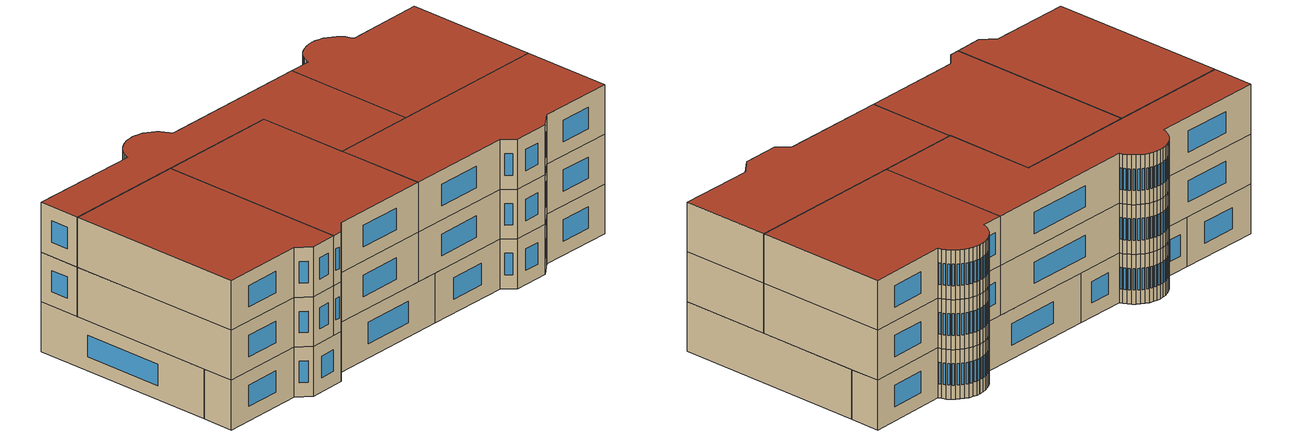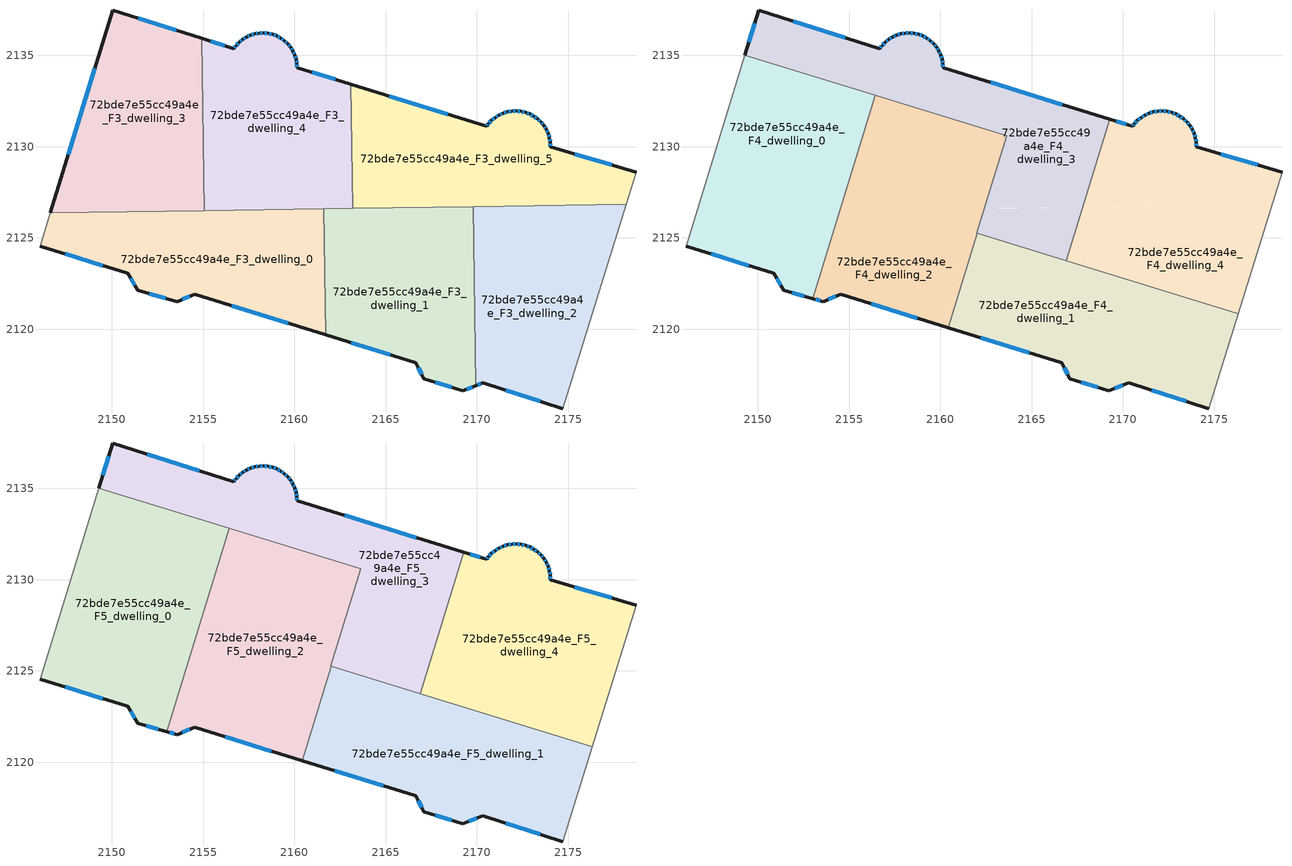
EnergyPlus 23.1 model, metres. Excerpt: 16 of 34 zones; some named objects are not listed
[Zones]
72bde7e55cc49a4e_F3_dwelling_0
 floor to 72bde7e55cc49a4e_F2_dwelling_0 (EU_floor_Construction): 2161.61,2126.6 2161.71,2119.69 2154.53,2121.92 2153.58,2121.51 2151.42,2122.13 2150.87,2123.06 2146.07,2124.55 2146.63,2126.37 z9
 wall outside (EU_wall_Construction): 2146.07,2124.55 2150.87,2123.06 2151.42,2122.13 2153.58,2121.51 2154.53,2121.92 2161.71,2119.69 z9:12
 wall adiabatic (EU_wall_Construction): 2146.63,2126.37 2146.07,2124.55 z9:12
 wall to 72bde7e55cc49a4e_F3_dwelling_1 (EU_wall_Construction): 2161.71,2119.69 2161.61,2126.6 z9:12
 wall to 72bde7e55cc49a4e_F3_dwelling_3 (EU_wall_Construction): 2155.07,2126.5 2146.63,2126.37 z9:12
 wall to 72bde7e55cc49a4e_F3_dwelling_4 (EU_wall_Construction): 2161.61,2126.6 2155.07,2126.5 z9:12
 window (EU_Window_Construction): 2151.03,2122.8 2151.27,2122.4 / 2147.44,2124.13 2149.5,2123.49 / 2156.58,2121.28 2159.66,2120.33 / 2153.85,2121.63 2154.26,2121.81 / 2152.04,2121.96 2152.97,2121.69 z9.86:11.14
72bde7e55cc49a4e_F3_dwelling_1
 floor to 72bde7e55cc49a4e_F2_dwelling_1 (EU_floor_Construction): 2169.78,2126.72 2169.93,2116.91 2169.23,2116.63 2167.09,2117.28 2166.65,2118.15 2161.71,2119.69 2161.61,2126.6 z9
 wall outside (EU_wall_Construction): 2161.71,2119.69 2166.65,2118.15 2167.09,2117.28 2169.23,2116.63 2169.93,2116.91 z9:12
 wall to 72bde7e55cc49a4e_F3_dwelling_2 (EU_wall_Construction): 2169.93,2116.91 2169.78,2126.72 z9:12
 wall to 72bde7e55cc49a4e_F3_dwelling_5 (EU_wall_Construction): 2169.78,2126.72 2163.18,2126.62 z9:12
 wall to 72bde7e55cc49a4e_F3_dwelling_4 (EU_wall_Construction): 2163.18,2126.62 2161.61,2126.6 z9:12
 window (EU_Window_Construction): 2163.12,2119.25 2165.24,2118.59 / 2169.43,2116.71 2169.73,2116.83 / 2167.7,2117.09 2168.62,2116.82 / 2166.78,2117.9 2166.97,2117.53 z9.86:11.14
72bde7e55cc49a4e_F3_dwelling_2
 floor to 72bde7e55cc49a4e_F2_dwelling_2 (EU_floor_Construction): 2178.16,2126.84 2174.71,2115.64 2170.31,2117.06 2169.93,2116.91 2169.78,2126.72 z9
 wall outside (EU_wall_Construction): 2169.93,2116.91 2170.31,2117.06 2174.71,2115.64 z9:12
 wall adiabatic (EU_wall_Construction): 2174.71,2115.64 2178.16,2126.84 z9:12
 wall to 72bde7e55cc49a4e_F3_dwelling_5 (EU_wall_Construction): 2178.16,2126.84 2169.78,2126.72 z9:12
 window (EU_Window_Construction): 2171.57,2116.66 2173.45,2116.05 / 2170.04,2116.95 2170.2,2117.02 z9.86:11.14
72bde7e55cc49a4e_F3_dwelling_3
 floor to 72bde7e55cc49a4e_F2_dwelling_3 (EU_floor_Construction): 2154.93,2135.92 2155.07,2126.5 2146.63,2126.37 2150.06,2137.47 z9
 wall outside (EU_wall_Construction): 2154.93,2135.92 2150.06,2137.47 2146.63,2126.37 z9:12
 wall to 72bde7e55cc49a4e_F3_dwelling_4 (EU_wall_Construction): 2155.07,2126.5 2154.93,2135.92 z9:12
 window (EU_Window_Construction): 2149.08,2134.3 2147.61,2129.54 / 2153.54,2136.37 2151.45,2137.03 z9.86:11.14
72bde7e55cc49a4e_F3_dwelling_4
 floor to 72bde7e55cc49a4e_F2_dwelling_4 (EU_floor_Construction): 2163.08,2133.42 2163.18,2126.62 2155.07,2126.5 2154.93,2135.92 2156.68,2135.37 2156.8,2135.54 2156.97,2135.72 2157.16,2135.87 2157.37,2136 2157.6,2136.11 2157.83,2136.18 2158.07,2136.22 2158.32,2136.23 2158.57,2136.2 2158.8,2136.15 2159.04,2136.06 2159.25,2135.95 2159.45,2135.8 2159.63,2135.64 2159.79,2135.45 2159.92,2135.24 2160.02,2135.01 2160.09,2134.78 2160.14,2134.54 2160.15,2134.33 z9
 wall outside (EU_wall_Construction): 2163.08,2133.42 2160.15,2134.33 2160.14,2134.54 2160.09,2134.78 2160.02,2135.01 2159.92,2135.24 2159.79,2135.45 2159.63,2135.64 2159.45,2135.8 2159.25,2135.95 2159.04,2136.06 2158.8,2136.15 2158.57,2136.2 2158.32,2136.23 2158.07,2136.22 2157.83,2136.18 2157.6,2136.11 2157.37,2136 2157.16,2135.87 2156.97,2135.72 2156.8,2135.54 2156.68,2135.37 2154.93,2135.92 z9:12
 wall to 72bde7e55cc49a4e_F3_dwelling_5 (EU_wall_Construction): 2163.18,2126.62 2163.08,2133.42 z9:12
 window (EU_Window_Construction): 2156.77,2135.49 2156.72,2135.42 / 2156.92,2135.67 2156.85,2135.59 / 2157.11,2135.83 2157.03,2135.76 / 2157.31,2135.97 2157.22,2135.91 / 2157.53,2136.08 2157.44,2136.03 / 2157.76,2136.16 2157.66,2136.13 / 2158,2136.21 2157.9,2136.19 / 2158.25,2136.23 2158.14,2136.22 / 2158.49,2136.21 2158.39,2136.22 / 2158.74,2136.16 2158.63,2136.19 / 2158.97,2136.09 2158.87,2136.12 / 2159.19,2135.98 2159.1,2136.03 / 2159.4,2135.84 2159.31,2135.91 / 2159.58,2135.68 2159.51,2135.76 / 2159.75,2135.5 2159.68,2135.58 / 2159.88,2135.3 2159.83,2135.39 / 2159.99,2135.08 2159.95,2135.17 / 2160.07,2134.85 2160.04,2134.95 / 2160.12,2134.6 2160.11,2134.71 / 2160.14,2134.39 2160.14,2134.48 / 2162.24,2133.68 2160.99,2134.07 / 2156.18,2135.53 2155.43,2135.76 z9.86:11.14
72bde7e55cc49a4e_F3_dwelling_5
 floor to 72bde7e55cc49a4e_F2_dwelling_5 (EU_floor_Construction): 2178.71,2128.61 2178.16,2126.84 2163.18,2126.62 2163.08,2133.42 2170.52,2131.12 2170.62,2131.25 2170.79,2131.44 2170.99,2131.59 2171.2,2131.73 2171.43,2131.83 2171.67,2131.91 2171.91,2131.95 2172.16,2131.96 2172.41,2131.93 2172.66,2131.88 2172.69,2131.86 2172.89,2131.79 2173.11,2131.67 2173.32,2131.53 2173.5,2131.35 2173.66,2131.16 2173.79,2130.95 2173.9,2130.72 2173.97,2130.48 2174.01,2130.23 2174.02,2129.99 z9
 wall outside (EU_wall_Construction): 2178.71,2128.61 2174.02,2129.99 2174.01,2130.23 2173.97,2130.48 2173.9,2130.72 2173.79,2130.95 2173.66,2131.16 2173.5,2131.35 2173.32,2131.53 2173.11,2131.67 2172.89,2131.79 2172.69,2131.86 2172.66,2131.88 2172.41,2131.93 2172.16,2131.96 2171.91,2131.95 2171.67,2131.91 2171.43,2131.83 2171.2,2131.73 2170.99,2131.59 2170.79,2131.44 2170.62,2131.25 2170.52,2131.12 2163.08,2133.42 z9:12
 wall adiabatic (EU_wall_Construction): 2178.16,2126.84 2178.71,2128.61 z9:12
 window (EU_Window_Construction): 2171.36,2131.8 2171.27,2131.76 / 2171.6,2131.88 2171.5,2131.85 / 2171.84,2131.93 2171.74,2131.92 / 2172.09,2131.95 2171.99,2131.95 / 2172.34,2131.94 2172.24,2131.95 / 2172.59,2131.89 2172.48,2131.92 / 2172.84,2131.81 2172.75,2131.84 / 2173.05,2131.7 2172.96,2131.75 / 2173.26,2131.57 2173.17,2131.63 / 2173.45,2131.4 2173.37,2131.48 / 2173.61,2131.22 2173.55,2131.3 / 2173.76,2131.01 2173.7,2131.1 / 2173.87,2130.79 2173.82,2130.88 / 2173.95,2130.55 2173.92,2130.65 / 2174,2130.3 2173.98,2130.41 / 2174.02,2130.06 2174.01,2130.16 / 2177.37,2129 2175.36,2129.59 / 2168.4,2131.77 2165.21,2132.76 / 2170.59,2131.21 2170.55,2131.16 / 2170.75,2131.38 2170.67,2131.31 / 2170.93,2131.55 2170.85,2131.48 / 2171.14,2131.69 2171.05,2131.63 z9.86:11.14
72bde7e55cc49a4e_F4_dwelling_0
 floor to 72bde7e55cc49a4e_F3_dwelling_3 (EU_floor_Construction): 2154.97,2133.26 2155.04,2128.27 2154.49,2126.49 2146.63,2126.37 2149.3,2135.01 z12
 floor to 72bde7e55cc49a4e_F3_dwelling_0 (EU_floor_Construction): 2154.49,2126.49 2153.01,2121.68 2151.42,2122.13 2150.87,2123.06 2146.07,2124.55 2146.63,2126.37 z12
 floor to 72bde7e55cc49a4e_F3_dwelling_4 (EU_floor_Construction): 2156.44,2132.81 2155.04,2128.27 2154.97,2133.26 z12
 wall outside (EU_wall_Construction): 2146.07,2124.55 2150.87,2123.06 2151.42,2122.13 2153.01,2121.68 z12:15
 wall adiabatic (EU_wall_Construction): 2149.3,2135.01 2146.07,2124.55 z12:15
 wall to 72bde7e55cc49a4e_F4_dwelling_2 (EU_wall_Construction): 2153.01,2121.68 2156.44,2132.81 z12:15
 wall to 72bde7e55cc49a4e_F4_dwelling_3 (EU_wall_Construction): 2156.44,2132.81 2149.3,2135.01 z12:15
 window (EU_Window_Construction): 2147.44,2124.13 2149.5,2123.49 / 2151.88,2122 2152.56,2121.81 / 2151.03,2122.8 2151.27,2122.4 z12.86:14.14
72bde7e55cc49a4e_F4_dwelling_1
 floor to 72bde7e55cc49a4e_F3_dwelling_1 (EU_floor_Construction): 2169.84,2122.86 2169.93,2116.91 2169.23,2116.63 2167.09,2117.28 2166.65,2118.15 2161.71,2119.69 2161.65,2124.06 2162.02,2125.27 z12
 floor to 72bde7e55cc49a4e_F3_dwelling_0 (EU_floor_Construction): 2161.65,2124.06 2161.71,2119.69 2160.42,2120.09 z12
 floor to 72bde7e55cc49a4e_F3_dwelling_2 (EU_floor_Construction): 2176.32,2120.86 2174.71,2115.64 2170.31,2117.06 2169.93,2116.91 2169.84,2122.86 z12
 wall outside (EU_wall_Construction): 2160.42,2120.09 2166.65,2118.15 2167.09,2117.28 2169.23,2116.63 2170.31,2117.06 2174.71,2115.64 z12:15
 wall to 72bde7e55cc49a4e_F4_dwelling_2 (EU_wall_Construction): 2162.02,2125.27 2160.42,2120.09 z12:15
 wall adiabatic (EU_wall_Construction): 2174.71,2115.64 2176.32,2120.86 z12:15
 wall to 72bde7e55cc49a4e_F4_dwelling_4 (EU_wall_Construction): 2176.32,2120.86 2166.9,2123.76 z12:15
 wall to 72bde7e55cc49a4e_F4_dwelling_3 (EU_wall_Construction): 2166.9,2123.76 2162.02,2125.27 z12:15
 window (EU_Window_Construction): 2171.57,2116.66 2173.45,2116.05 / 2169.54,2116.76 2170,2116.94 / 2167.7,2117.09 2168.62,2116.82 / 2166.78,2117.9 2166.97,2117.53 / 2162.2,2119.54 2164.87,2118.71 z12.86:14.14
72bde7e55cc49a4e_F4_dwelling_2
 floor to 72bde7e55cc49a4e_F3_dwelling_0 (EU_floor_Construction): 2161.61,2126.6 2161.65,2124.06 2160.42,2120.09 2154.53,2121.92 2153.58,2121.51 2153.01,2121.68 2154.49,2126.49 z12
 floor to 72bde7e55cc49a4e_F3_dwelling_4 (EU_floor_Construction): 2163.12,2130.74 2163.15,2129.04 2162.4,2126.61 2155.07,2126.5 2155.04,2128.27 2156.44,2132.81 z12
 floor to 72bde7e55cc49a4e_F3_dwelling_3 (EU_floor_Construction): 2155.04,2128.27 2155.07,2126.5 2154.49,2126.49 z12
 floor to 72bde7e55cc49a4e_F3_dwelling_5 (EU_floor_Construction): 2163.63,2130.59 2163.15,2129.04 2163.12,2130.74 z12
 floor to 72bde7e55cc49a4e_F3_dwelling_1 (EU_floor_Construction): 2162.4,2126.61 2161.99,2125.28 2162.02,2125.27 2161.65,2124.06 2161.61,2126.6 z12
 wall outside (EU_wall_Construction): 2153.01,2121.68 2153.58,2121.51 2154.53,2121.92 2160.42,2120.09 z12:15
 wall to 72bde7e55cc49a4e_F4_dwelling_3 (EU_wall_Construction): 2162.02,2125.27 2161.99,2125.28 2163.63,2130.59 2156.44,2132.81 z12:15
 window (EU_Window_Construction): 2153.85,2121.63 2154.26,2121.81 / 2153.17,2121.63 2153.42,2121.56 / 2156.21,2121.4 2158.74,2120.61 z12.86:14.14
72bde7e55cc49a4e_F4_dwelling_3
 floor to 72bde7e55cc49a4e_F3_dwelling_5 (EU_floor_Construction): 2169.28,2131.5 2167.8,2126.69 2163.18,2126.62 2163.15,2129.04 2163.63,2130.59 2163.12,2130.74 2163.08,2133.42 z12
 floor to 72bde7e55cc49a4e_F3_dwelling_3 (EU_floor_Construction): 2154.93,2135.92 2154.97,2133.26 2149.3,2135.01 2150.06,2137.47 z12
 floor to 72bde7e55cc49a4e_F3_dwelling_1 (EU_floor_Construction): 2167.8,2126.69 2166.9,2123.76 2161.99,2125.28 2162.4,2126.61 z12
 floor to 72bde7e55cc49a4e_F3_dwelling_4 (EU_floor_Construction): 2163.08,2133.42 2163.12,2130.74 2154.97,2133.26 2154.93,2135.92 2156.68,2135.37 2156.8,2135.54 2156.97,2135.72 2157.16,2135.87 2157.37,2136 2157.6,2136.11 2157.83,2136.18 2158.07,2136.22 2158.32,2136.23 2158.57,2136.2 2158.8,2136.15 2159.04,2136.06 2159.25,2135.95 2159.45,2135.8 2159.63,2135.64 2159.79,2135.45 2159.92,2135.24 2160.02,2135.01 2160.09,2134.78 2160.14,2134.54 2160.15,2134.33 z12; 2163.15,2129.04 2163.18,2126.62 2162.4,2126.61 z12
 wall outside (EU_wall_Construction): 2169.28,2131.5 2160.15,2134.33 2160.14,2134.54 2160.09,2134.78 2160.02,2135.01 2159.92,2135.24 2159.79,2135.45 2159.63,2135.64 2159.45,2135.8 2159.25,2135.95 2159.04,2136.06 2158.8,2136.15 2158.57,2136.2 2158.32,2136.23 2158.07,2136.22 2157.83,2136.18 2157.6,2136.11 2157.37,2136 2157.16,2135.87 2156.97,2135.72 2156.8,2135.54 2156.68,2135.37 2150.06,2137.47 2149.3,2135.01 z12:15
 wall to 72bde7e55cc49a4e_F4_dwelling_4 (EU_wall_Construction): 2166.9,2123.76 2169.28,2131.5 z12:15
 window (EU_Window_Construction): 2149.84,2136.77 2149.51,2135.71 / 2154.79,2135.97 2151.95,2136.87 / 2156.77,2135.49 2156.72,2135.42 / 2156.92,2135.67 2156.85,2135.59 / 2157.11,2135.83 2157.03,2135.76 / 2157.31,2135.97 2157.22,2135.91 / 2157.53,2136.08 2157.44,2136.03 / 2157.76,2136.16 2157.66,2136.13 / 2158,2136.21 2157.9,2136.19 / 2158.25,2136.23 2158.14,2136.22 / 2158.49,2136.21 2158.39,2136.22 / 2158.74,2136.16 2158.63,2136.19 / 2158.97,2136.09 2158.87,2136.12 / 2159.19,2135.98 2159.1,2136.03 / 2159.4,2135.84 2159.31,2135.91 / 2159.58,2135.68 2159.51,2135.76 / 2159.75,2135.5 2159.68,2135.58 / 2159.88,2135.3 2159.83,2135.39 / 2159.99,2135.08 2159.95,2135.17 / 2160.07,2134.85 2160.04,2134.95 / 2160.12,2134.6 2160.11,2134.71 / 2160.14,2134.39 2160.14,2134.48 / 2166.67,2132.31 2162.76,2133.52 z12.86:14.14
72bde7e55cc49a4e_F4_dwelling_4
 floor to 72bde7e55cc49a4e_F3_dwelling_2 (EU_floor_Construction): 2178.16,2126.84 2176.32,2120.86 2169.84,2122.86 2169.78,2126.72 z12
 floor to 72bde7e55cc49a4e_F3_dwelling_5 (EU_floor_Construction): 2178.71,2128.61 2178.16,2126.84 2167.8,2126.69 2169.28,2131.5 2170.52,2131.12 2170.62,2131.25 2170.79,2131.44 2170.99,2131.59 2171.2,2131.73 2171.43,2131.83 2171.67,2131.91 2171.91,2131.95 2172.16,2131.96 2172.41,2131.93 2172.66,2131.88 2172.69,2131.86 2172.89,2131.79 2173.11,2131.67 2173.32,2131.53 2173.5,2131.35 2173.66,2131.16 2173.79,2130.95 2173.9,2130.72 2173.97,2130.48 2174.01,2130.23 2174.02,2129.99 z12
 floor to 72bde7e55cc49a4e_F3_dwelling_1 (EU_floor_Construction): 2169.78,2126.72 2169.84,2122.86 2166.9,2123.76 2167.8,2126.69 z12
 wall outside (EU_wall_Construction): 2178.71,2128.61 2174.02,2129.99 2174.01,2130.23 2173.97,2130.48 2173.9,2130.72 2173.79,2130.95 2173.66,2131.16 2173.5,2131.35 2173.32,2131.53 2173.11,2131.67 2172.89,2131.79 2172.69,2131.86 2172.66,2131.88 2172.41,2131.93 2172.16,2131.96 2171.91,2131.95 2171.67,2131.91 2171.43,2131.83 2171.2,2131.73 2170.99,2131.59 2170.79,2131.44 2170.62,2131.25 2170.52,2131.12 2169.28,2131.5 z12:15
 wall adiabatic (EU_wall_Construction): 2176.32,2120.86 2178.71,2128.61 z12:15
 window (EU_Window_Construction): 2170.17,2131.23 2169.64,2131.39 / 2170.59,2131.21 2170.55,2131.16 / 2170.75,2131.38 2170.67,2131.31 / 2170.93,2131.55 2170.85,2131.48 / 2171.14,2131.69 2171.05,2131.63 / 2171.36,2131.8 2171.27,2131.76 / 2171.6,2131.88 2171.5,2131.85 / 2171.84,2131.93 2171.74,2131.92 / 2172.09,2131.95 2171.99,2131.95 / 2172.34,2131.94 2172.24,2131.95 / 2172.59,2131.89 2172.48,2131.92 / 2172.84,2131.81 2172.75,2131.84 / 2173.05,2131.7 2172.96,2131.75 / 2173.26,2131.57 2173.17,2131.63 / 2173.45,2131.4 2173.37,2131.48 / 2173.61,2131.22 2173.55,2131.3 / 2173.76,2131.01 2173.7,2131.1 / 2173.87,2130.79 2173.82,2130.88 / 2173.95,2130.55 2173.92,2130.65 / 2174,2130.3 2173.98,2130.41 / 2174.02,2130.06 2174.01,2130.16 / 2177.37,2129 2175.36,2129.59 z12.86:14.14
72bde7e55cc49a4e_F5_dwelling_0
 floor to 72bde7e55cc49a4e_F4_dwelling_0 (EU_floor_Construction): 2156.44,2132.81 2153.01,2121.68 2151.42,2122.13 2150.87,2123.06 2146.07,2124.55 2149.3,2135.01 z15
 wall outside (EU_wall_Construction): 2146.07,2124.55 2150.87,2123.06 2151.42,2122.13 2153.01,2121.68 z15:18
 wall adiabatic (EU_wall_Construction): 2149.3,2135.01 2146.07,2124.55 z15:18
 wall to 72bde7e55cc49a4e_F5_dwelling_2 (EU_wall_Construction): 2153.01,2121.68 2156.44,2132.81 z15:18
 wall to 72bde7e55cc49a4e_F5_dwelling_3 (EU_wall_Construction): 2156.44,2132.81 2149.3,2135.01 z15:18
 window (EU_Window_Construction): 2147.44,2124.13 2149.5,2123.49 / 2151.88,2122 2152.56,2121.81 / 2151.03,2122.8 2151.27,2122.4 z15.86:17.14
 roof outside (EU_roof_Construction): 2153.01,2121.68 2156.44,2132.81 2149.3,2135.01 2146.07,2124.55 2150.87,2123.06 2151.42,2122.13 z18
72bde7e55cc49a4e_F5_dwelling_1
 floor to 72bde7e55cc49a4e_F4_dwelling_1 (EU_floor_Construction): 2176.32,2120.86 2174.71,2115.64 2170.31,2117.06 2169.23,2116.63 2167.09,2117.28 2166.65,2118.15 2160.42,2120.09 2162.02,2125.27 z15
 wall outside (EU_wall_Construction): 2160.42,2120.09 2166.65,2118.15 2167.09,2117.28 2169.23,2116.63 2170.31,2117.06 2174.71,2115.64 z15:18
 wall to 72bde7e55cc49a4e_F5_dwelling_2 (EU_wall_Construction): 2162.02,2125.27 2160.42,2120.09 z15:18
 wall adiabatic (EU_wall_Construction): 2174.71,2115.64 2176.32,2120.86 z15:18
 wall to 72bde7e55cc49a4e_F5_dwelling_4 (EU_wall_Construction): 2176.32,2120.86 2166.9,2123.76 z15:18
 wall to 72bde7e55cc49a4e_F5_dwelling_3 (EU_wall_Construction): 2166.9,2123.76 2162.02,2125.27 z15:18
 window (EU_Window_Construction): 2171.57,2116.66 2173.45,2116.05 / 2169.54,2116.76 2170,2116.94 / 2167.7,2117.09 2168.62,2116.82 / 2166.78,2117.9 2166.97,2117.53 / 2162.2,2119.54 2164.87,2118.71 z15.86:17.14
 roof outside (EU_roof_Construction): 2174.71,2115.64 2176.32,2120.86 2162.02,2125.27 2160.42,2120.09 2166.65,2118.15 2167.09,2117.28 2169.23,2116.63 2170.31,2117.06 z18
72bde7e55cc49a4e_F5_dwelling_2
 floor to 72bde7e55cc49a4e_F4_dwelling_2 (EU_floor_Construction): 2163.63,2130.59 2161.99,2125.28 2162.02,2125.27 2160.42,2120.09 2154.53,2121.92 2153.58,2121.51 2153.01,2121.68 2156.44,2132.81 z15
 wall outside (EU_wall_Construction): 2153.01,2121.68 2153.58,2121.51 2154.53,2121.92 2160.42,2120.09 z15:18
 wall to 72bde7e55cc49a4e_F5_dwelling_3 (EU_wall_Construction): 2162.02,2125.27 2161.99,2125.28 2163.63,2130.59 2156.44,2132.81 z15:18
 window (EU_Window_Construction): 2153.85,2121.63 2154.26,2121.81 / 2153.17,2121.63 2153.42,2121.56 / 2156.21,2121.4 2158.74,2120.61 z15.86:17.14
 roof outside (EU_roof_Construction): 2160.42,2120.09 2162.02,2125.27 2161.99,2125.28 2163.63,2130.59 2156.44,2132.81 2153.01,2121.68 2153.58,2121.51 2154.53,2121.92 z18
72bde7e55cc49a4e_F5_dwelling_3
 floor to 72bde7e55cc49a4e_F4_dwelling_3 (EU_floor_Construction): 2169.28,2131.5 2166.9,2123.76 2161.99,2125.28 2163.63,2130.59 2149.3,2135.01 2150.06,2137.47 2156.68,2135.37 2156.8,2135.54 2156.97,2135.72 2157.16,2135.87 2157.37,2136 2157.6,2136.11 2157.83,2136.18 2158.07,2136.22 2158.32,2136.23 2158.57,2136.2 2158.8,2136.15 2159.04,2136.06 2159.25,2135.95 2159.45,2135.8 2159.63,2135.64 2159.79,2135.45 2159.92,2135.24 2160.02,2135.01 2160.09,2134.78 2160.14,2134.54 2160.15,2134.33 z15
 wall outside (EU_wall_Construction): 2169.28,2131.5 2160.15,2134.33 2160.14,2134.54 2160.09,2134.78 2160.02,2135.01 2159.92,2135.24 2159.79,2135.45 2159.63,2135.64 2159.45,2135.8 2159.25,2135.95 2159.04,2136.06 2158.8,2136.15 2158.57,2136.2 2158.32,2136.23 2158.07,2136.22 2157.83,2136.18 2157.6,2136.11 2157.37,2136 2157.16,2135.87 2156.97,2135.72 2156.8,2135.54 2156.68,2135.37 2150.06,2137.47 2149.3,2135.01 z15:18
 wall to 72bde7e55cc49a4e_F5_dwelling_4 (EU_wall_Construction): 2166.9,2123.76 2169.28,2131.5 z15:18
 window (EU_Window_Construction): 2149.84,2136.77 2149.51,2135.71 / 2154.79,2135.97 2151.95,2136.87 / 2156.77,2135.49 2156.72,2135.42 / 2156.92,2135.67 2156.85,2135.59 / 2157.11,2135.83 2157.03,2135.76 / 2157.31,2135.97 2157.22,2135.91 / 2157.53,2136.08 2157.44,2136.03 / 2157.76,2136.16 2157.66,2136.13 / 2158,2136.21 2157.9,2136.19 / 2158.25,2136.23 2158.14,2136.22 / 2158.49,2136.21 2158.39,2136.22 / 2158.74,2136.16 2158.63,2136.19 / 2158.97,2136.09 2158.87,2136.12 / 2159.19,2135.98 2159.1,2136.03 / 2159.4,2135.84 2159.31,2135.91 / 2159.58,2135.68 2159.51,2135.76 / 2159.75,2135.5 2159.68,2135.58 / 2159.88,2135.3 2159.83,2135.39 / 2159.99,2135.08 2159.95,2135.17 / 2160.07,2134.85 2160.04,2134.95 / 2160.12,2134.6 2160.11,2134.71 / 2160.14,2134.39 2160.14,2134.48 / 2166.67,2132.31 2162.76,2133.52 z15.86:17.14
 roof outside (EU_roof_Construction): 2166.9,2123.76 2169.28,2131.5 2160.15,2134.33 2160.14,2134.54 2160.09,2134.78 2160.02,2135.01 2159.92,2135.24 2159.79,2135.45 2159.63,2135.64 2159.45,2135.8 2159.25,2135.95 2159.04,2136.06 2158.8,2136.15 2158.57,2136.2 2158.32,2136.23 2158.07,2136.22 2157.83,2136.18 2157.6,2136.11 2157.37,2136 2157.16,2135.87 2156.97,2135.72 2156.8,2135.54 2156.68,2135.37 2150.06,2137.47 2149.3,2135.01 2163.63,2130.59 2161.99,2125.28 z18
72bde7e55cc49a4e_F5_dwelling_4
 floor to 72bde7e55cc49a4e_F4_dwelling_4 (EU_floor_Construction): 2178.71,2128.61 2176.32,2120.86 2166.9,2123.76 2169.28,2131.5 2170.52,2131.12 2170.62,2131.25 2170.79,2131.44 2170.99,2131.59 2171.2,2131.73 2171.43,2131.83 2171.67,2131.91 2171.91,2131.95 2172.16,2131.96 2172.41,2131.93 2172.66,2131.88 2172.69,2131.86 2172.89,2131.79 2173.11,2131.67 2173.32,2131.53 2173.5,2131.35 2173.66,2131.16 2173.79,2130.95 2173.9,2130.72 2173.97,2130.48 2174.01,2130.23 2174.02,2129.99 z15
 wall outside (EU_wall_Construction): 2178.71,2128.61 2174.02,2129.99 2174.01,2130.23 2173.97,2130.48 2173.9,2130.72 2173.79,2130.95 2173.66,2131.16 2173.5,2131.35 2173.32,2131.53 2173.11,2131.67 2172.89,2131.79 2172.69,2131.86 2172.66,2131.88 2172.41,2131.93 2172.16,2131.96 2171.91,2131.95 2171.67,2131.91 2171.43,2131.83 2171.2,2131.73 2170.99,2131.59 2170.79,2131.44 2170.62,2131.25 2170.52,2131.12 2169.28,2131.5 z15:18
 wall adiabatic (EU_wall_Construction): 2176.32,2120.86 2178.71,2128.61 z15:18
 window (EU_Window_Construction): 2170.17,2131.23 2169.64,2131.39 / 2170.59,2131.21 2170.55,2131.16 / 2170.75,2131.38 2170.67,2131.31 / 2170.93,2131.55 2170.85,2131.48 / 2171.14,2131.69 2171.05,2131.63 / 2171.36,2131.8 2171.27,2131.76 / 2171.6,2131.88 2171.5,2131.85 / 2171.84,2131.93 2171.74,2131.92 / 2172.09,2131.95 2171.99,2131.95 / 2172.34,2131.94 2172.24,2131.95 / 2172.59,2131.89 2172.48,2131.92 / 2172.84,2131.81 2172.75,2131.84 / 2173.05,2131.7 2172.96,2131.75 / 2173.26,2131.57 2173.17,2131.63 / 2173.45,2131.4 2173.37,2131.48 / 2173.61,2131.22 2173.55,2131.3 / 2173.76,2131.01 2173.7,2131.1 / 2173.87,2130.79 2173.82,2130.88 / 2173.95,2130.55 2173.92,2130.65 / 2174,2130.3 2173.98,2130.41 / 2174.02,2130.06 2174.01,2130.16 / 2177.37,2129 2175.36,2129.59 z15.86:17.14
 roof outside (EU_roof_Construction): 2176.32,2120.86 2178.71,2128.61 2174.02,2129.99 2174.01,2130.23 2173.97,2130.48 2173.9,2130.72 2173.79,2130.95 2173.66,2131.16 2173.5,2131.35 2173.32,2131.53 2173.11,2131.67 2172.89,2131.79 2172.69,2131.86 2172.66,2131.88 2172.41,2131.93 2172.16,2131.96 2171.91,2131.95 2171.67,2131.91 2171.43,2131.83 2171.2,2131.73 2170.99,2131.59 2170.79,2131.44 2170.62,2131.25 2170.52,2131.12 2169.28,2131.5 2166.9,2123.76 z18
[Building]
EU S2 Campaign: North Axis=0; Terrain=City; Solar Distribution=FullExterior
[Site:Location]
Helsinki-Vantaa.AP: Latitude=60.317; Longitude=24.963; Time Zone=2; Elevation=54.6
[SizingPeriod:WeatherFileDays]
AnnualSizingPeriod: Begin Month=1; Begin Day of Month=1; End Month=12; End Day of Month=31; Day of Week for Start Day=Monday; Use Weather File Daylight Saving Period=No; Use Weather File Rain and Snow Indicators=No
[MATERIAL]
EU_InternalMass_Material: Roughness=MediumRough; Thickness=0.1; Conductivity=1; Density=1800; Specific Heat=900; Thermal Absorptance=0.9; Solar Absorptance=0.7; Visible Absorptance=0.7
[MATERIAL:NOMASS] Roughness=MediumRough; Thermal Absorptance=0.9; Solar Absorptance=0.7; Visible Absorptance=0.7
Name | Thermal Resistance
EU_wall_NoMass | 1.10183
EU_roof_NoMass; EU_floor_NoMass | 1.70606
[WINDOWMATERIAL:SIMPLEGLAZINGSYSTEM]
EU_Window_SimpleGlazing: UFactor=3.11035; Solar Heat Gain Coefficient=0.8; Visible Transmittance=0.8
[CONSTRUCTION]
EU_wall_Construction: EU_wall_NoMass
EU_roof_Construction: EU_roof_NoMass
EU_floor_Construction: EU_floor_NoMass
EU_Window_Construction: EU_Window_SimpleGlazing
EU_InternalMass_Construction: EU_InternalMass_Material
[ZONE] Type=1; Multiplier=1; Ceiling Height=autocalculate; Floor Area=autocalculate; Part of Total Floor Area=Yes
Name | Volume
72bde7e55cc49a4e_F3_dwelling_0 | 208.37
72bde7e55cc49a4e_F4_dwelling_0; 72bde7e55cc49a4e_F5_dwelling_0 | 250.005
72bde7e55cc49a4e_F3_dwelling_1 | 208.352
72bde7e55cc49a4e_F4_dwelling_1; 72bde7e55cc49a4e_F5_dwelling_1 | 249.993
72bde7e55cc49a4e_F3_dwelling_2 | 208.35
72bde7e55cc49a4e_F4_dwelling_2; 72bde7e55cc49a4e_F5_dwelling_2 | 249.997
72bde7e55cc49a4e_F3_dwelling_3 | 208.338
72bde7e55cc49a4e_F4_dwelling_3; 72bde7e55cc49a4e_F5_dwelling_3 | 250.01
72bde7e55cc49a4e_F3_dwelling_4 | 208.364
72bde7e55cc49a4e_F4_dwelling_4; 72bde7e55cc49a4e_F5_dwelling_4 | 250.016
72bde7e55cc49a4e_F3_dwelling_5 | 208.323
[INTERNALMASS] Construction=EU_InternalMass_Construction
Name | Zone or ZoneList | Surface Area
72bde7e55cc49a4e_F3_dwelling_0_EU_InternalMass | 72bde7e55cc49a4e_F3_dwelling_0 | 69.457
72bde7e55cc49a4e_F3_dwelling_1_EU_InternalMass | 72bde7e55cc49a4e_F3_dwelling_1 | 69.4506
72bde7e55cc49a4e_F3_dwelling_2_EU_InternalMass | 72bde7e55cc49a4e_F3_dwelling_2 | 69.4493
72bde7e55cc49a4e_F3_dwelling_3_EU_InternalMass | 72bde7e55cc49a4e_F3_dwelling_3 | 69.446
72bde7e55cc49a4e_F3_dwelling_4_EU_InternalMass | 72bde7e55cc49a4e_F3_dwelling_4 | 69.4552
72bde7e55cc49a4e_F3_dwelling_5_EU_InternalMass | 72bde7e55cc49a4e_F3_dwelling_5 | 69.4416
72bde7e55cc49a4e_F4_dwelling_0_EU_InternalMass | 72bde7e55cc49a4e_F4_dwelling_0 | 83.3351
72bde7e55cc49a4e_F4_dwelling_1_EU_InternalMass | 72bde7e55cc49a4e_F4_dwelling_1 | 83.3368
72bde7e55cc49a4e_F4_dwelling_2_EU_InternalMass | 72bde7e55cc49a4e_F4_dwelling_2 | 83.3322
72bde7e55cc49a4e_F4_dwelling_3_EU_InternalMass | 72bde7e55cc49a4e_F4_dwelling_3 | 83.3374
72bde7e55cc49a4e_F4_dwelling_4_EU_InternalMass | 72bde7e55cc49a4e_F4_dwelling_4 | 83.3418
72bde7e55cc49a4e_F5_dwelling_0_EU_InternalMass | 72bde7e55cc49a4e_F5_dwelling_0 | 83.3351
72bde7e55cc49a4e_F5_dwelling_1_EU_InternalMass | 72bde7e55cc49a4e_F5_dwelling_1 | 83.3368
72bde7e55cc49a4e_F5_dwelling_2_EU_InternalMass | 72bde7e55cc49a4e_F5_dwelling_2 | 83.3322
72bde7e55cc49a4e_F5_dwelling_3_EU_InternalMass | 72bde7e55cc49a4e_F5_dwelling_3 | 83.3374
72bde7e55cc49a4e_F5_dwelling_4_EU_InternalMass | 72bde7e55cc49a4e_F5_dwelling_4 | 83.3418
[OTHEREQUIPMENT] Fuel Type=Electricity; Design Level Calculation Method=Watts/Area; Power per Zone Floor Area=1; Fraction Latent=0; Fraction Radiant=0; Fraction Lost=0; Carbon Dioxide Generation Rate=0; EndUse Subcategory=EU_Step8_InternalGains
Name | Zone or ZoneList or Space or SpaceList | Schedule
EU_Step8_InternalGain_72bde7e55cc49a4e_F3_dwelling_0_f000 | 72bde7e55cc49a4e_F3_dwelling_0 | EU_Step8_GainSchedule_72bde7e55cc49a4e_F3_dwelling_0_f000
EU_Step8_InternalGain_72bde7e55cc49a4e_F3_dwelling_1_f000 | 72bde7e55cc49a4e_F3_dwelling_1 | EU_Step8_GainSchedule_72bde7e55cc49a4e_F3_dwelling_1_f000
EU_Step8_InternalGain_72bde7e55cc49a4e_F3_dwelling_2_f000 | 72bde7e55cc49a4e_F3_dwelling_2 | EU_Step8_GainSchedule_72bde7e55cc49a4e_F3_dwelling_2_f000
EU_Step8_InternalGain_72bde7e55cc49a4e_F3_dwelling_3_f000 | 72bde7e55cc49a4e_F3_dwelling_3 | EU_Step8_GainSchedule_72bde7e55cc49a4e_F3_dwelling_3_f000
EU_Step8_InternalGain_72bde7e55cc49a4e_F3_dwelling_4_f000 | 72bde7e55cc49a4e_F3_dwelling_4 | EU_Step8_GainSchedule_72bde7e55cc49a4e_F3_dwelling_4_f000
EU_Step8_InternalGain_72bde7e55cc49a4e_F3_dwelling_5_f000 | 72bde7e55cc49a4e_F3_dwelling_5 | EU_Step8_GainSchedule_72bde7e55cc49a4e_F3_dwelling_5_f000
EU_Step8_InternalGain_72bde7e55cc49a4e_F4_dwelling_0_f000 | 72bde7e55cc49a4e_F4_dwelling_0 | EU_Step8_GainSchedule_72bde7e55cc49a4e_F4_dwelling_0_f000
EU_Step8_InternalGain_72bde7e55cc49a4e_F4_dwelling_1_f000 | 72bde7e55cc49a4e_F4_dwelling_1 | EU_Step8_GainSchedule_72bde7e55cc49a4e_F4_dwelling_1_f000
EU_Step8_InternalGain_72bde7e55cc49a4e_F4_dwelling_2_f000 | 72bde7e55cc49a4e_F4_dwelling_2 | EU_Step8_GainSchedule_72bde7e55cc49a4e_F4_dwelling_2_f000
EU_Step8_InternalGain_72bde7e55cc49a4e_F4_dwelling_3_f000 | 72bde7e55cc49a4e_F4_dwelling_3 | EU_Step8_GainSchedule_72bde7e55cc49a4e_F4_dwelling_3_f000
EU_Step8_InternalGain_72bde7e55cc49a4e_F4_dwelling_4_f000 | 72bde7e55cc49a4e_F4_dwelling_4 | EU_Step8_GainSchedule_72bde7e55cc49a4e_F4_dwelling_4_f000
EU_Step8_InternalGain_72bde7e55cc49a4e_F5_dwelling_0_f000 | 72bde7e55cc49a4e_F5_dwelling_0 | EU_Step8_GainSchedule_72bde7e55cc49a4e_F5_dwelling_0_f000
EU_Step8_InternalGain_72bde7e55cc49a4e_F5_dwelling_1_f000 | 72bde7e55cc49a4e_F5_dwelling_1 | EU_Step8_GainSchedule_72bde7e55cc49a4e_F5_dwelling_1_f000
EU_Step8_InternalGain_72bde7e55cc49a4e_F5_dwelling_2_f000 | 72bde7e55cc49a4e_F5_dwelling_2 | EU_Step8_GainSchedule_72bde7e55cc49a4e_F5_dwelling_2_f000
EU_Step8_InternalGain_72bde7e55cc49a4e_F5_dwelling_3_f000 | 72bde7e55cc49a4e_F5_dwelling_3 | EU_Step8_GainSchedule_72bde7e55cc49a4e_F5_dwelling_3_f000
EU_Step8_InternalGain_72bde7e55cc49a4e_F5_dwelling_4_f000 | 72bde7e55cc49a4e_F5_dwelling_4 | EU_Step8_GainSchedule_72bde7e55cc49a4e_F5_dwelling_4_f000
[ZONEVENTILATION:DESIGNFLOWRATE] Schedule=EU_AlwaysOn; Design Flow Rate Calculation Method=AirChanges/Hour; Air Changes per Hour=0.756316; Ventilation Type=Natural; Fan Pressure Rise=0; Fan Total Efficiency=1; Constant Term Coefficient=1; Temperature Term Coefficient=0; Velocity Term Coefficient=0; Velocity Squared Term Coefficient=0; Minimum Indoor Temperature=-100; Maximum Indoor Temperature=100; Delta Temperature=-100; Minimum Outdoor Temperature=-100; Maximum Outdoor Temperature=100; Maximum Wind Speed=40
Name | Zone or ZoneList or Space or SpaceList
EU_ConstantAir_72bde7e55cc49a4e_F3_dwelling_0 | 72bde7e55cc49a4e_F3_dwelling_0
EU_ConstantAir_72bde7e55cc49a4e_F3_dwelling_1 | 72bde7e55cc49a4e_F3_dwelling_1
EU_ConstantAir_72bde7e55cc49a4e_F3_dwelling_2 | 72bde7e55cc49a4e_F3_dwelling_2
EU_ConstantAir_72bde7e55cc49a4e_F3_dwelling_3 | 72bde7e55cc49a4e_F3_dwelling_3
EU_ConstantAir_72bde7e55cc49a4e_F3_dwelling_4 | 72bde7e55cc49a4e_F3_dwelling_4
EU_ConstantAir_72bde7e55cc49a4e_F3_dwelling_5 | 72bde7e55cc49a4e_F3_dwelling_5
EU_ConstantAir_72bde7e55cc49a4e_F4_dwelling_0 | 72bde7e55cc49a4e_F4_dwelling_0
EU_ConstantAir_72bde7e55cc49a4e_F4_dwelling_1 | 72bde7e55cc49a4e_F4_dwelling_1
EU_ConstantAir_72bde7e55cc49a4e_F4_dwelling_2 | 72bde7e55cc49a4e_F4_dwelling_2
EU_ConstantAir_72bde7e55cc49a4e_F4_dwelling_3 | 72bde7e55cc49a4e_F4_dwelling_3
EU_ConstantAir_72bde7e55cc49a4e_F4_dwelling_4 | 72bde7e55cc49a4e_F4_dwelling_4
EU_ConstantAir_72bde7e55cc49a4e_F5_dwelling_0 | 72bde7e55cc49a4e_F5_dwelling_0
EU_ConstantAir_72bde7e55cc49a4e_F5_dwelling_1 | 72bde7e55cc49a4e_F5_dwelling_1
EU_ConstantAir_72bde7e55cc49a4e_F5_dwelling_2 | 72bde7e55cc49a4e_F5_dwelling_2
EU_ConstantAir_72bde7e55cc49a4e_F5_dwelling_3 | 72bde7e55cc49a4e_F5_dwelling_3
EU_ConstantAir_72bde7e55cc49a4e_F5_dwelling_4 | 72bde7e55cc49a4e_F5_dwelling_4
[HVACTEMPLATE:ZONE:IDEALLOADSAIRSYSTEM] System Availability Schedule=EU_AlwaysOn; Maximum Heating Supply Air Temperature=50; Minimum Cooling Supply Air Temperature=13; Maximum Heating Supply Air Humidity Ratio=0.0156; Minimum Cooling Supply Air Humidity Ratio=0.0077; Heating Limit=NoLimit; Cooling Limit=NoLimit; Heating Availability Schedule=EU_AlwaysOn; Cooling Availability Schedule=EU_CoolingOff; Dehumidification Control Type=ConstantSensibleHeatRatio; Cooling Sensible Heat Ratio=0.7; Dehumidification Setpoint=60; Humidification Control Type=None; Humidification Setpoint=30; Outdoor Air Method=None; Outdoor Air Flow Rate per Person=0.00944; Outdoor Air Flow Rate per Zone Floor Area=0; Outdoor Air Flow Rate per Zone=0; Demand Controlled Ventilation Type=None; Outdoor Air Economizer Type=NoEconomizer; Heat Recovery Type=None; Sensible Heat Recovery Effectiveness=0.7; Latent Heat Recovery Effectiveness=0.65
Name | Template Thermostat
72bde7e55cc49a4e_F3_dwelling_0 | EU_HeatOnly_72bde7e55cc49a4e_F3_dwelling_0
72bde7e55cc49a4e_F3_dwelling_1 | EU_HeatOnly_72bde7e55cc49a4e_F3_dwelling_1
72bde7e55cc49a4e_F3_dwelling_2 | EU_HeatOnly_72bde7e55cc49a4e_F3_dwelling_2
72bde7e55cc49a4e_F3_dwelling_3 | EU_HeatOnly_72bde7e55cc49a4e_F3_dwelling_3
72bde7e55cc49a4e_F3_dwelling_4 | EU_HeatOnly_72bde7e55cc49a4e_F3_dwelling_4
72bde7e55cc49a4e_F3_dwelling_5 | EU_HeatOnly_72bde7e55cc49a4e_F3_dwelling_5
72bde7e55cc49a4e_F4_dwelling_0 | EU_HeatOnly_72bde7e55cc49a4e_F4_dwelling_0
72bde7e55cc49a4e_F4_dwelling_1 | EU_HeatOnly_72bde7e55cc49a4e_F4_dwelling_1
72bde7e55cc49a4e_F4_dwelling_2 | EU_HeatOnly_72bde7e55cc49a4e_F4_dwelling_2
72bde7e55cc49a4e_F4_dwelling_3 | EU_HeatOnly_72bde7e55cc49a4e_F4_dwelling_3
72bde7e55cc49a4e_F4_dwelling_4 | EU_HeatOnly_72bde7e55cc49a4e_F4_dwelling_4
72bde7e55cc49a4e_F5_dwelling_0 | EU_HeatOnly_72bde7e55cc49a4e_F5_dwelling_0
72bde7e55cc49a4e_F5_dwelling_1 | EU_HeatOnly_72bde7e55cc49a4e_F5_dwelling_1
72bde7e55cc49a4e_F5_dwelling_2 | EU_HeatOnly_72bde7e55cc49a4e_F5_dwelling_2
72bde7e55cc49a4e_F5_dwelling_3 | EU_HeatOnly_72bde7e55cc49a4e_F5_dwelling_3
72bde7e55cc49a4e_F5_dwelling_4 | EU_HeatOnly_72bde7e55cc49a4e_F5_dwelling_4
[SIZING:ZONE] Zone Cooling Design Supply Air Temperature Input Method=SupplyAirTemperature; Zone Cooling Design Supply Air Temperature=13; Zone Heating Design Supply Air Temperature Input Method=SupplyAirTemperature; Zone Heating Design Supply Air Temperature=50; Zone Cooling Design Supply Air Humidity Ratio=0.008; Zone Heating Design Supply Air Humidity Ratio=0.008; Cooling Design Air Flow Method=DesignDay; Cooling Design Air Flow Rate=0; Cooling Minimum Air Flow per Zone Floor Area=0.000762; Cooling Minimum Air Flow=0; Cooling Minimum Air Flow Fraction=0.2; Heating Design Air Flow Method=DesignDay; Heating Design Air Flow Rate=0; Heating Maximum Air Flow per Zone Floor Area=0.002032; Heating Maximum Air Flow=0.141576; Heating Maximum Air Flow Fraction=0.3; Account for Dedicated Outdoor Air System=No; Dedicated Outdoor Air System Control Strategy=NeutralSupplyAir; Dedicated Outdoor Air Low Setpoint Temperature for Design=autosize; Dedicated Outdoor Air High Setpoint Temperature for Design=autosize; Zone Load Sizing Method=Sensible Load Only No Latent Load; Zone Latent Cooling Design Supply Air Humidity Ratio Input Method=HumidityRatioDifference; Zone Cooling Design Supply Air Humidity Ratio Difference=0.005; Zone Latent Heating Design Supply Air Humidity Ratio Input Method=HumidityRatioDifference; Zone Humidification Design Supply Air Humidity Ratio Difference=0.005
72bde7e55cc49a4e_F3_dwelling_0; 72bde7e55cc49a4e_F3_dwelling_1; 72bde7e55cc49a4e_F3_dwelling_2; 72bde7e55cc49a4e_F3_dwelling_3; 72bde7e55cc49a4e_F3_dwelling_4; 72bde7e55cc49a4e_F3_dwelling_5; 72bde7e55cc49a4e_F4_dwelling_0; 72bde7e55cc49a4e_F4_dwelling_1; 72bde7e55cc49a4e_F4_dwelling_2; 72bde7e55cc49a4e_F4_dwelling_3; 72bde7e55cc49a4e_F4_dwelling_4; 72bde7e55cc49a4e_F5_dwelling_0; 72bde7e55cc49a4e_F5_dwelling_1; 72bde7e55cc49a4e_F5_dwelling_2; 72bde7e55cc49a4e_F5_dwelling_3; 72bde7e55cc49a4e_F5_dwelling_4
[SCHEDULE:CONSTANT]
Name | Hourly Value
EU_AlwaysOn | 1
EU_CoolingOff | 0
[SCHEDULE:FILE] Column Number=1; Rows to Skip at Top=0; Number of Hours of Data=8760; Column Separator=Comma; Interpolate to Timestep=No; Minutes per Item=60; Adjust Schedule for Daylight Savings=Yes
Name | File
EU_Step8_GainSchedule_72bde7e55cc49a4e_F3_dwelling_0_f000 | ../../schedules/72bde7e55cc49a4e/72bde7e55cc49a4e_F3_dwelling_0_f000_gain.csv
EU_Step8_GainSchedule_72bde7e55cc49a4e_F3_dwelling_1_f000 | ../../schedules/72bde7e55cc49a4e/72bde7e55cc49a4e_F3_dwelling_1_f000_gain.csv
EU_Step8_GainSchedule_72bde7e55cc49a4e_F3_dwelling_2_f000 | ../../schedules/72bde7e55cc49a4e/72bde7e55cc49a4e_F3_dwelling_2_f000_gain.csv
EU_Step8_GainSchedule_72bde7e55cc49a4e_F3_dwelling_3_f000 | ../../schedules/72bde7e55cc49a4e/72bde7e55cc49a4e_F3_dwelling_3_f000_gain.csv
EU_Step8_GainSchedule_72bde7e55cc49a4e_F3_dwelling_4_f000 | ../../schedules/72bde7e55cc49a4e/72bde7e55cc49a4e_F3_dwelling_4_f000_gain.csv
EU_Step8_GainSchedule_72bde7e55cc49a4e_F3_dwelling_5_f000 | ../../schedules/72bde7e55cc49a4e/72bde7e55cc49a4e_F3_dwelling_5_f000_gain.csv
EU_Step8_GainSchedule_72bde7e55cc49a4e_F4_dwelling_0_f000 | ../../schedules/72bde7e55cc49a4e/72bde7e55cc49a4e_F4_dwelling_0_f000_gain.csv
EU_Step8_GainSchedule_72bde7e55cc49a4e_F4_dwelling_1_f000 | ../../schedules/72bde7e55cc49a4e/72bde7e55cc49a4e_F4_dwelling_1_f000_gain.csv
EU_Step8_GainSchedule_72bde7e55cc49a4e_F4_dwelling_2_f000 | ../../schedules/72bde7e55cc49a4e/72bde7e55cc49a4e_F4_dwelling_2_f000_gain.csv
EU_Step8_GainSchedule_72bde7e55cc49a4e_F4_dwelling_3_f000 | ../../schedules/72bde7e55cc49a4e/72bde7e55cc49a4e_F4_dwelling_3_f000_gain.csv
EU_Step8_GainSchedule_72bde7e55cc49a4e_F4_dwelling_4_f000 | ../../schedules/72bde7e55cc49a4e/72bde7e55cc49a4e_F4_dwelling_4_f000_gain.csv
EU_Step8_GainSchedule_72bde7e55cc49a4e_F5_dwelling_0_f000 | ../../schedules/72bde7e55cc49a4e/72bde7e55cc49a4e_F5_dwelling_0_f000_gain.csv
EU_Step8_GainSchedule_72bde7e55cc49a4e_F5_dwelling_1_f000 | ../../schedules/72bde7e55cc49a4e/72bde7e55cc49a4e_F5_dwelling_1_f000_gain.csv
EU_Step8_GainSchedule_72bde7e55cc49a4e_F5_dwelling_2_f000 | ../../schedules/72bde7e55cc49a4e/72bde7e55cc49a4e_F5_dwelling_2_f000_gain.csv
EU_Step8_GainSchedule_72bde7e55cc49a4e_F5_dwelling_3_f000 | ../../schedules/72bde7e55cc49a4e/72bde7e55cc49a4e_F5_dwelling_3_f000_gain.csv
EU_Step8_GainSchedule_72bde7e55cc49a4e_F5_dwelling_4_f000 | ../../schedules/72bde7e55cc49a4e/72bde7e55cc49a4e_F5_dwelling_4_f000_gain.csv
